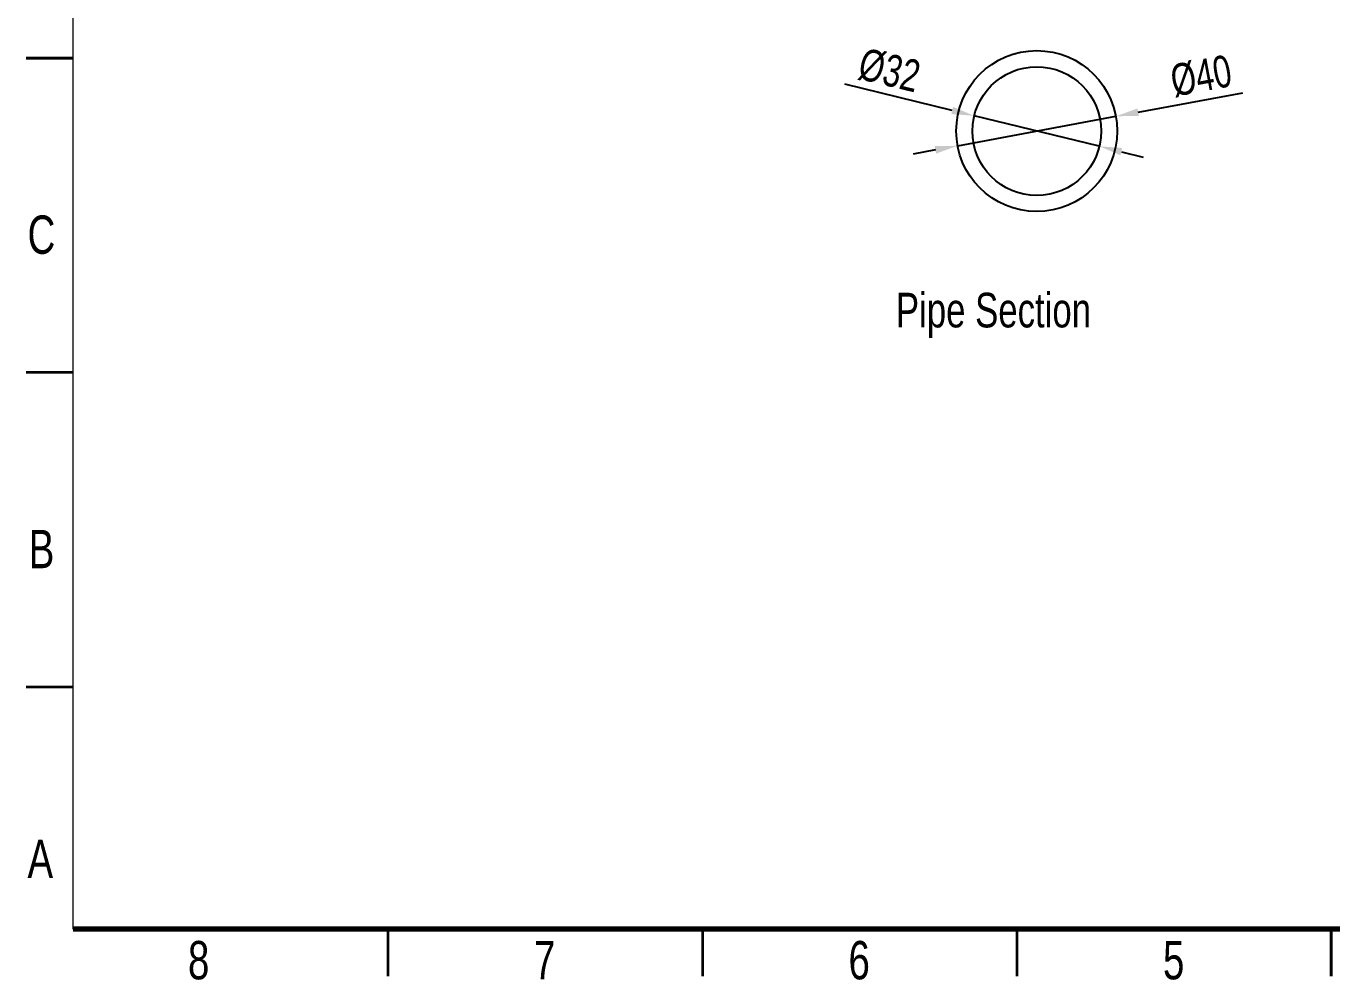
# Model space of a CAD drawing. Header units: millimetres. Extents: x 6878 to 9473, y 4568 to 6402.
# Drawn here: x 6878 to 8176, y 4568 to 5517 of the extents above; entities that cross this region are included whole.
import ezdxf

# ---------------------------------------------------------------- set-up
doc = ezdxf.new("R2010")
doc.units = ezdxf.units.MM
doc.header["$LTSCALE"] = 10
doc.styles.add('SLDTEXTSTYLE0', font='TXT', dxfattribs={"width": 0.75})
doc.dimstyles.new('SLDDIMSTYLE16', dxfattribs={"dimscale": 15, "dimtxt": 2.116667, "dimasz": 1.5, "dimexe": 0, "dimexo": 0.0625, "dimgap": 0.529167, "dimtad": 1, "dimdec": 0, "dimrnd": 1e-09, "dimzin": 12, "dimdsep": 46, "dimtxsty": 'SLDTEXTSTYLE0', "dimcen": 0.09, "dimadec": 0, "dimazin": 3, "dimtfac": 1, "dimtdec": 0, "dimtmove": 0, "dimatfit": 0, "dimfxl": 1, "dimfrac": 2, "dimtolj": 1, "dimtzin": 12, "dimarcsym": 0})

# ---------------------------------------------------------------- blocks, each defined once
blk = doc.blocks.new('*D104')
at = {"color": 0, "lineweight": -2, "transparency": 16777216}
for p, q in [((7983.6, 5431.1), (8087.7, 5450.4)), ((7804.2, 5397.7), (7961.5, 5427)), ((7782.1, 5393.6), (7759.9, 5389.5))]:
    blk.add_line(p, q, dxfattribs=at)
at = {"color": 0, "transparency": 16777216}
for points in [[(7982.9, 5434.8), (7984.3, 5427.4), (7961.5, 5427)], [(7781.4, 5397.3), (7782.7, 5389.9), (7804.2, 5397.7)]]:
    blk.add_solid(points, dxfattribs=at)
at = {"layer": 'Defpoints', "color": 0, "transparency": 16777216}
for p in [(7961.5, 5427), (7804.2, 5397.7)]:
    blk.add_point(p, dxfattribs=at)
at = {"color": 0, "transparency": 16777216, "insert": (8046.2, 5466.9), "char_height": 31.75, "attachment_point": 5, "rotation": 10.5388, "style": 'SLDTEXTSTYLE0'}
blk.add_mtext('\\A1;%%C40', dxfattribs=at)
blk = doc.blocks.new('*D105')
at = {"color": 0, "lineweight": -2, "transparency": 16777216}
for p, q in [((7798.8, 5432.8), (7692.1, 5458.8)), ((7945, 5397.2), (7820.6, 5427.5)), ((7966.9, 5391.8), (7988.7, 5386.5))]:
    blk.add_line(p, q, dxfattribs=at)
at = {"color": 0, "transparency": 16777216}
for points in [[(7799.7, 5436.4), (7797.9, 5429.2), (7820.6, 5427.5)], [(7967.8, 5395.5), (7966, 5388.2), (7945, 5397.2)]]:
    blk.add_solid(points, dxfattribs=at)
at = {"layer": 'Defpoints', "color": 0, "transparency": 16777216}
for p in [(7820.6, 5427.5), (7945, 5397.2)]:
    blk.add_point(p, dxfattribs=at)
at = {"color": 0, "transparency": 16777216, "insert": (7736.3, 5472.5), "char_height": 31.75, "attachment_point": 5, "rotation": 346.3029, "style": 'SLDTEXTSTYLE0'}
blk.add_mtext('\\A1;%%C32', dxfattribs=at)

msp = doc.modelspace()

# ---------------------------------------------------------------- linework, layer by layer
at = {"color": 7, "linetype": 'Continuous', "lineweight": 18}
msp.add_line((6925.1, 4618.9), (6925.1, 6350.9), dxfattribs=at)
at = {"color": 7, "linetype": 'Continuous', "lineweight": 35}
for p, q in [((6878.2, 5484.9), (6925.1, 5484.9)), ((6925.1, 5484.9), (6878.2, 5484.9)), ((6925.1, 5172.3), (6878.2, 5172.3)), ((6925.1, 4859.6), (6878.2, 4859.6)), ((7237.7, 4618.9), (7237.7, 4572)), ((7550.4, 4618.9), (7550.4, 4572)), ((7863, 4618.9), (7863, 4572)), ((8175.6, 4572), (8175.6, 4618.9)), ((8175.6, 4618.9), (8175.6, 4572))]:
    msp.add_line(p, q, dxfattribs=at)
at = {"color": 7, "linetype": 'Continuous', "lineweight": 70}
msp.add_line((9426.2, 4618.9), (6925.1, 4618.9), dxfattribs=at)
for radius in [80, 64]:
    msp.add_circle((7882.8, 5412.3), radius)

# ---------------------------------------------------------------- texts
at = {"style": 'SLDTEXTSTYLE0', "width": 0.75}
msp.add_text('Pipe Section', height=34.445, dxfattribs=at).set_placement((7742.8, 5217.1))
at = {"color": 7, "linetype": 'Continuous', "lineweight": 0, "char_height": 38.1, "attachment_point": 2, "style": 'SLDTEXTSTYLE0'}
for s, insert in [('C', (6893.4, 5328.4)), ('B', (6893.5, 5015.8)), ('A', (6892.3, 4707.8)), ('8', (7049.7, 4607.1)), ('7', (7393.6, 4607.1)), ('6', (7706.3, 4607.1)), ('5', (8018.9, 4607.1))]:
    msp.add_mtext(s, dxfattribs=dict(at, insert=insert))

# ---------------------------------------------------------------- dimensions: what is measured, and where the dimension line sits
for p1, p2, text, picture, middle in [((7945, 5397.2), (7820.6, 5427.5), '%%C32', '*D105', (7730.7, 5449.4)), ((7804.2, 5397.7), (7961.5, 5427), '%%C40', '*D104', (8050.6, 5443.5))]:
    dim = msp.add_diameter_dim_2p(p1=p1, p2=p2, text=text, dimstyle='SLDDIMSTYLE16')
    dim.commit()
    dim.dimension.update_dxf_attribs({"geometry": picture, "text_midpoint": middle, "dimtype": 163})

doc.saveas('drawing.dxf')
